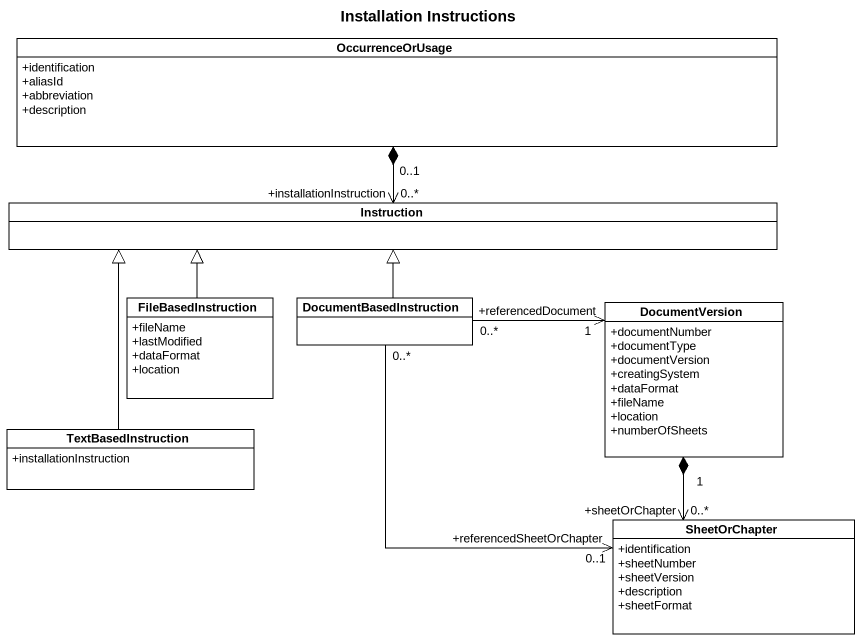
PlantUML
@startuml
title Installation Instructions
hide circle
hide empty members
skinparam classAttributeIconSize 0
class OccurrenceOrUsage {
  +identification
  +aliasId
  +abbreviation
  +description
}
class Instruction
class FileBasedInstruction {
  +fileName
  +lastModified
  +dataFormat
  +location
}
class DocumentBasedInstruction
class DocumentVersion {
  +documentNumber
  +documentType
  +documentVersion
  +creatingSystem
  +dataFormat
  +fileName
  +location
  +numberOfSheets
}
class TextBasedInstruction {
  +installationInstruction
}
class SheetOrChapter {
  +identification
  +sheetNumber
  +sheetVersion
  +description
  +sheetFormat
}
OccurrenceOrUsage "0..1" *--> "+installationInstruction\n0..*" Instruction
FileBasedInstruction -up-|> Instruction
DocumentBasedInstruction -up-|> Instruction
DocumentBasedInstruction "0..*" -right-> "+referencedDocument\n1" DocumentVersion
DocumentBasedInstruction "0..*" --> "+referencedSheetOrChapter\n0..1" SheetOrChapter
DocumentVersion "1" *--> "+sheetOrChapter\n0..*" SheetOrChapter
TextBasedInstruction -up-|> Instruction
@enduml
